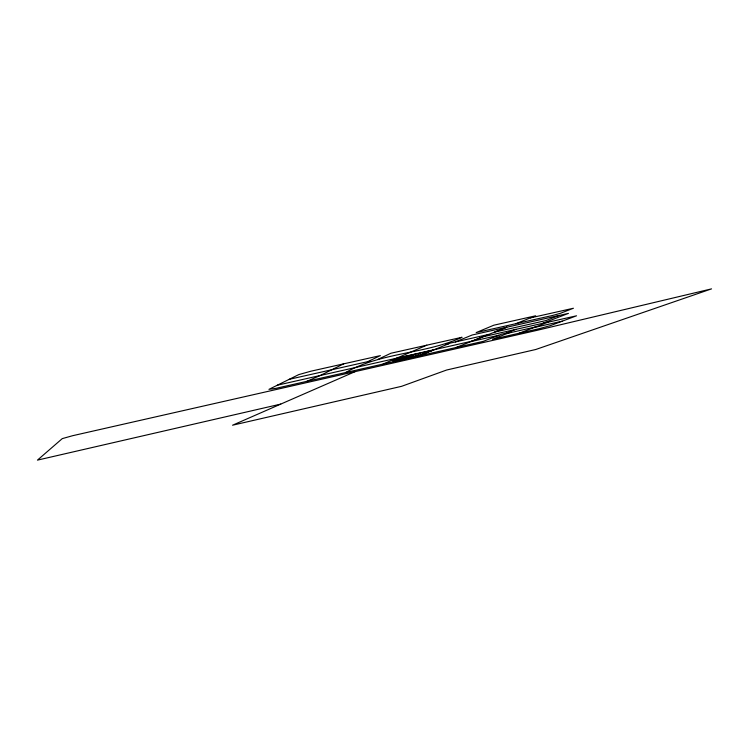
<?xml version="1.0" encoding="UTF-8"?>
<svg xmlns="http://www.w3.org/2000/svg" width="749" height="749" viewBox="0 0 749 749"><rect width="100%" height="100%" fill="white"/><g stroke="black" fill="none" stroke-linecap="round" stroke-linejoin="round"><path stroke-width="1.12" d="M343.632 363.855L320.254 375.502L306.912 381.316M289.208 379.331L367.778 361.636L380.37 355.606L310.863 371.214L298.72 374.622L268.957 389.358L275.726 388.385L483.367 341.338L501.643 334.157L510.987 332.041L492.449 339.278L539.083 328.708L550.478 325.6L576.552 315.797L547.865 322.257M377.992 359.342L390.903 353.247L462.067 337.265C424.898 354.249 381.494 352.077 345.532 372.571M280.735 404.104L232.546 425.217L401.586 386.325L446.61 370.025L535.732 349.502L711.55 288.871L535.881 330.609L72.653 435.703L62.261 438.624L37.45 460.129L280.735 404.104L355.148 371.616M426.761 345.195L383.039 364.07M398.674 358.799L402.69 357.086M405.481 356.365L393.141 361.627L418.092 355.962L431.021 350.579M396.015 361.13L405.892 358.116M404.703 357.432L408.767 355.709M400.331 359.997L412.839 354.698M401.932 359.782L406.688 357.779L418.588 355.082L413.729 357.104M414.834 354.333L410.724 356.065L392.626 360.166L396.586 358.462L432.922 350.242L422.717 353.35L426.911 351.599M415.096 356.646L418.157 355.363M427.951 351.272L424.767 352.601L427.819 351.918M455.289 341.956L472.198 334.99L568.463 313.372L542.903 323.268M515.883 323.69L535.666 315.797L493.844 325.197L476.186 332.584L552.799 315.413L560.458 313.288L573.425 308.251L530.432 317.885M456.15 347.508L506.783 327.219L494.509 332.144L545.815 320.6L558.754 315.554M506.324 333.099L515.939 329.354M519.188 333.221L548.558 321.995L482.815 336.825L470.962 341.572L498.797 335.28M417.773 355.419L423.691 354.08L419.609 355.775L450.355 343.07L488.872 334.4M277.345 385.201L472.029 341.141M508.075 333.183L535.488 326.985M534.028 327.547L562.256 321.171M445.412 344.184L448.567 343.819M367.778 361.636L370.671 361.336"/></g></svg>
